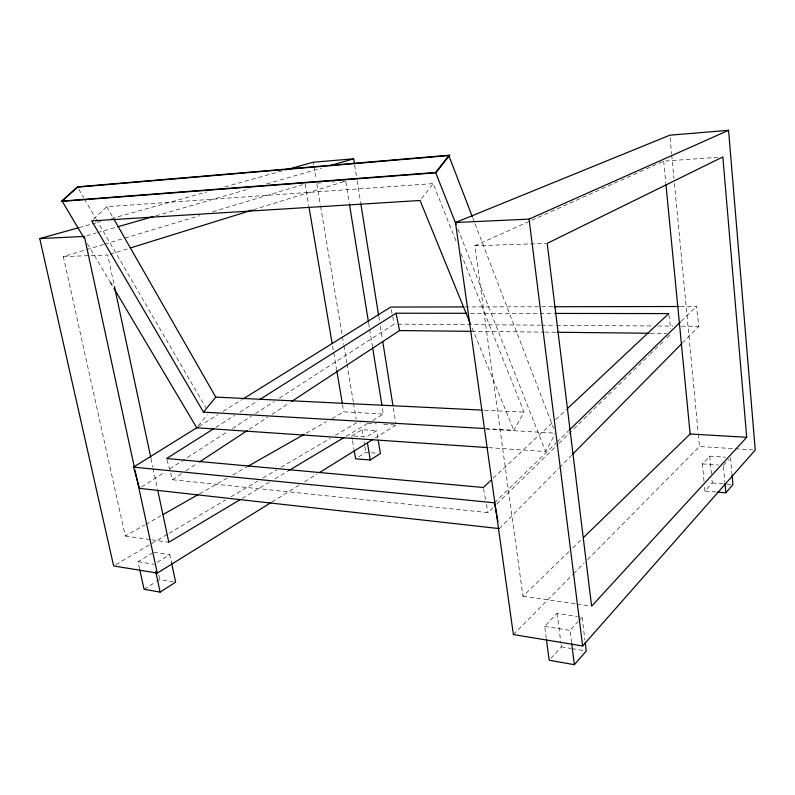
<?xml version="1.0" encoding="UTF-8"?>
<svg xmlns="http://www.w3.org/2000/svg" width="795" height="795" viewBox="0 0 795 795"><rect width="100%" height="100%" fill="white"/><g stroke="black" fill="none" stroke-linecap="round" stroke-linejoin="round"><path stroke-width="0.6" stroke-dasharray="3.98 2.98" d="M488.746 447.665L545.658 451.54L555.466 433.146M485.387 428.584L513.828 430.244L524.074 412.148L461.021 253.665M421.519 198.601L433.156 183.605L456.916 243.33M198.263 425.911L207.356 414.722M715.997 491.976L704.936 491.042L712.25 482.963L711.803 478.083M550.826 658.479L561.409 646.832L561.101 644.447M723.351 465.393L728.936 459.281M571.555 642.608L569.985 630.346L578.035 621.571M578.84 620.696L582.069 617.178L578.492 616.642M704.002 481.174L702.353 463.892L709.756 456.141L725.636 457.214M546.294 638.455L544.674 626.341L557.056 613.412L577.299 616.463M499.29 528.605L558.547 468.543M559.422 467.659L571.625 455.287M682.299 343.102L698.855 326.318L696.41 306.463L680.321 306.492M513.391 634.559L572.798 574.527M573.672 573.642L584.156 563.049M587.654 559.511L699.491 446.502L734.183 448.698M166.97 459.699L172.445 479.723L488.021 512.626L495.991 504.835M496.875 503.97L557.991 444.256M558.875 443.391L649.217 355.117M650.101 354.252L663.388 341.274M666.926 337.815L671.358 333.483M494.5 502.808L555.874 443.123M556.758 442.259L568.326 431.019M681.285 321.17L696.41 306.463M717.925 157.291L663.676 161.127L474.853 245.794L522.951 596.26L569.19 551.382M572.748 547.934L581.642 539.298M93.462 219.231L106.778 206.7L433.156 183.605M493.238 478.163L554.761 420.476M555.665 419.631L566.527 409.445M172.445 479.723L181.777 473.601M185.931 470.869L197.339 463.386M249.183 429.32L267.855 417.067M271.999 414.344L289.628 402.757M141.619 487.027L164.585 472.22M169.802 468.851L228.254 431.148M232.428 428.455L251.22 416.341M255.394 413.648L274.186 401.525M279.403 398.156L394.221 324.102L396.695 324.122M215.882 427.342L234.734 415.397M239.971 412.078L257.779 400.799M358.674 456.877L365.809 452.375L376.741 453.229M144.084 589.294L155.522 582.109M156.565 581.463L159.686 579.505L173.37 581.791M198.879 426.458L217.86 414.642M223.127 411.363L242.107 399.557M271.93 502.013L299.278 485.069M304.535 481.8L317.165 473.979M375.011 438.125L396.049 425.087M377.834 437.876L376.651 430.661L366.445 436.912L351.738 435.889L352.354 439.506M157.231 562.343L169.802 554.681L171.581 563.049M351.738 435.889L362.033 429.697L376.651 430.661M242.077 498.465L269.694 481.959M275 478.789L287.75 471.177M346.163 436.266L367.399 423.566M372.706 420.396L383.329 414.046L382.147 406.692M139.592 568.912L138.012 561.717L152.739 552.893M115.782 564.698L168.033 533.902M169.096 533.266L225.621 499.956M230.957 496.815L257.61 481.104M262.946 477.964L276.809 469.785M281.072 467.271L330.134 438.363M335.46 435.223L356.796 422.652L360.473 422.88M103.628 244.482L63.332 256.576L125.292 536.029L144.67 525.018M145.743 524.412L160.809 515.836M199.545 493.814L227.529 477.904M232.905 474.844L246.897 466.884M306.085 433.235L326.536 421.608M331.913 418.548L343.748 411.82L383.329 414.046M110.108 254.251L129.048 248.368M253.367 209.751L345.716 181.071L349.273 203.142M104.811 244.125L199.615 215.664M212.643 211.748L302.706 184.718M86.764 235.727L96.294 232.985M97.487 232.637L116.557 227.151M155.88 215.813L250.008 188.683M266.693 183.883L321.508 168.083M79.152 227.579L91.097 224.24M92.29 223.912L100.647 221.576M111.399 218.575L206.929 191.893M224.836 186.895L282.155 170.895M317.394 183.118L321.091 182.85M332.171 182.045L334.635 181.866M343.251 181.25L345.716 181.071M63.332 256.576L107.732 254.986L114.182 285.296M474.853 245.794L545.976 243.399M465.005 306.92L540.491 306.771M541.723 306.771L554.105 306.741M470.421 313.319L553.469 313.429M397.937 324.131L540.352 325.165M541.584 325.175L555.208 325.274M556.45 325.284L651.801 325.98M657.992 326.02L672.848 326.129M681.524 326.198L698.855 326.318M471.544 331.336L543.522 332.111M544.764 332.121L555.934 332.24M650.26 333.254L666.389 333.433M484.453 410.21L524.074 412.148M486.152 429.091L554.234 433.076M367.837 423.338L376.423 423.864M383.786 424.321L394.827 425.007M735.425 448.778L752.776 449.871M702.353 463.892L718.412 465.035M712.25 482.963L725.636 484.026M726.849 484.125L732.93 484.612M125.292 536.029L150.672 539.666M151.885 539.835L168.798 542.26M522.951 596.26L575.679 603.892M576.902 604.071L590.387 606.029M153.793 552.267L169.802 554.681M138.012 561.717L154.091 564.261M544.674 626.341L569.985 630.346M561.409 646.832L570.889 648.422M572.072 648.621L583.918 650.598M87.38 243.648L109.511 280.903M78.814 189.28L83.793 197.836M84.419 198.909L95.619 218.158M96.235 219.231L205.766 407.507M106.778 206.7L112.94 217.462M472.101 327.997L513.828 430.244M457.9 228.97L545.658 451.54M472.816 218.029L474.595 222.66M475.042 223.812L553.688 428.525M158.662 574.765L159.686 579.505M151.02 458.626L152.829 467.112M153.087 468.325L157.47 488.925M391.249 309.503L392.491 315.585M392.74 316.798L394.221 324.102M483.509 488.687L485.536 499.459M486.441 504.249L488.021 512.626M352.553 440.708L353.984 449.155M305.081 184.003L308.798 205.935M332.578 346.034L336.514 369.178M342.506 404.506L343.748 411.82M313.2 162.22L313.608 164.664M313.816 165.887L316.072 179.342M316.887 184.231L320.365 205.011M320.574 206.233L343.698 344.394M343.897 345.616L346.759 362.739M346.968 363.961L353.308 401.863M353.517 403.085L356.18 418.985M362.033 429.697L363.226 436.862M364.021 441.632L364.617 445.22M364.816 446.412L365.809 452.375M368.681 323.307L369.476 328.216M369.665 329.438L372.438 346.61M354.649 164.923L356.985 179.581M357.174 180.803L360.672 202.785M378.748 316.38L379.523 321.26M380.308 326.149L382.445 339.584M393.326 407.984L395.662 422.642M668.913 314.76L670.742 328.802M557.056 613.412L560.942 643.254M582.069 617.178L584.931 640.124M663.676 161.127L665.832 183.357M704.589 487.345L704.936 491.042M670.066 137.654L671.596 153.723M671.705 154.955L673.951 178.428M674.418 183.367L698.189 432.917M698.308 434.149L699.491 446.502M709.756 456.141L711.684 476.861M723.46 466.585L724.861 482.068M730.525 457.542L731.947 473.532"/><path stroke-width="1.19" d="M84.22 238.331L62.099 201.075L435.62 172.455L448.817 155.582L472.369 216.876M470.223 323.396L420.068 200.479L91.683 220.901L203.48 412.138L215.773 397.103L481.979 410.091M717.229 492.075L725.835 492.801L732.93 484.612L732.056 474.764M546.453 639.667L549.196 660.267L574.378 664.68L586.283 650.996L585.229 642.539M582.626 645.987L755.25 450.03L728.568 130.32L669.827 135.19L455.485 222.52L513.391 634.559L582.626 645.987L529.063 219.112L728.568 130.32M746.704 437.28L591.619 606.207L547.208 243.359L722.854 156.943L746.704 437.28L690.149 434.02L583.421 537.579M572.489 454.412L681.424 343.987M569.21 430.155L680.401 322.035M491.429 479.862L483.29 487.494L166.642 458.526L213.785 428.664M567.431 408.6L668.754 313.588L554.711 313.429M62.099 201.075L77.572 187.143L448.817 155.582M199.406 462.014L247.116 430.691M291.705 401.396L399.557 330.561L471.544 331.336M354.182 450.358L355.613 458.804L370.271 460.007L380.388 453.518L378.231 440.281M139.86 570.104L144.084 589.294L160.123 592.096L175.655 582.169L171.581 563.049M259.876 399.468L396.049 313.21L466.705 313.309M139.195 487.196L133.52 467.122L197.826 427.114M243.161 398.901L390.752 307.069L463.763 306.92M77.96 227.907L39.75 238.58L113.645 565.951L157.281 573.086L270.876 502.669M319.262 472.677L372.905 439.426M239.961 499.737L168.798 542.26L157.728 490.137M288.814 470.541L344.036 437.528M162.965 514.613L198.472 494.42M247.97 466.277L303.928 434.458M130.231 248L252.184 210.119M117.749 226.804L153.495 216.498M329.846 165.678L353.676 158.811L354.451 163.7M285.733 169.892L313.2 162.22L353.676 158.811M39.75 238.58L84.379 236.413L134.206 466.516M455.485 222.52L529.063 219.112M554.105 306.741L679.089 306.502M557.176 332.26L649.018 333.244M203.48 412.138L484.155 428.505M487.514 447.585L196.743 427.78L113.933 288.347M133.52 467.122L494.5 502.808L497.978 521.57M139.532 488.368L499.29 528.605M110.137 281.967L112.035 285.157M113.556 218.536L215.773 397.103M435.62 172.455L456.082 224.349M134.991 470.143L157.281 573.086M155.661 571.516L160.123 592.096M114.43 286.508L150.762 457.413M396.049 313.21L399.557 330.561M309.007 207.147L332.171 343.599M336.722 370.4L342.307 403.284M367.449 442.984L370.271 460.007M349.472 204.365L368.483 322.084M372.636 347.832L381.948 405.47M360.87 204.007L378.559 315.158M382.832 342.029L392.939 405.539M571.714 643.831L574.378 664.68M665.952 184.589L690.149 434.02M724.97 483.261L725.835 492.801M449.712 155.154L435.918 172.803L61.354 201.423L77.532 186.855L449.712 155.154"/></g></svg>
